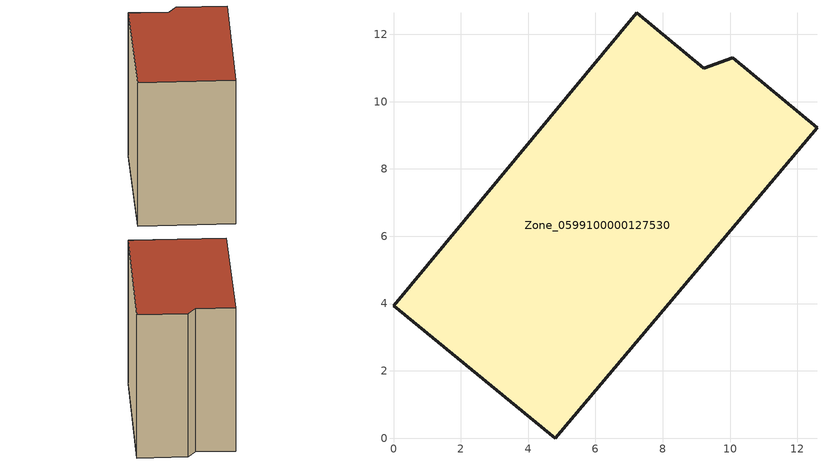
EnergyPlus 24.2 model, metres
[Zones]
Zone_0599100000127530
 floor ground (C_G): 0,3.93 7.23,12.64 9.21,10.99 10.08,11.3 12.58,9.22 4.8,0 z0
 wall outside (C_F): 4.8,0 12.58,9.22 10.08,11.3 9.21,10.99 7.23,12.64 0,3.93 4.8,0 z0:9.8
 roof outside (C_R): 7.23,12.64 0,3.93 4.8,0 12.58,9.22 10.08,11.3 9.21,10.99 z9.8
[BUILDING]
Pand.0599100000127530: North Axis=0; Terrain=City; Loads Convergence Tolerance Value=0.04; Temperature Convergence Tolerance Value=0.4; Solar Distribution=FullExterior; Maximum Number of Warmup Days=25; Minimum Number of Warmup Days=1
[Site:Location]
Rotterdam.The.Hague.AP_ZH_NLD Design_Conditions: Latitude=51.96; Longitude=4.45; Time Zone=1; Elevation=-4.5
[SITE:GROUNDTEMPERATURE:BUILDINGSURFACE]
18, 18, 18, 18, 18, 18, 18, 18, 18, 18, 18, 18
[MATERIAL] Thermal Absorptance=0.9; Solar Absorptance=0.7; Visible Absorptance=0.7
Name | Roughness | Thickness | Conductivity | Density | Specific Heat
G.TI.1946-1964 | MediumSmooth | 0.15 | 1 | 540 | 1210
F.TI.1946-1964 | Rough | 0.3 | 0.857143 | 1920 | 840
R.TI.1946-1964 | MediumRough | 0.2 | 0.277778 | 1500 | 1000
[CONSTRUCTION]
C_G: G.TI.1946-1964
C_F: F.TI.1946-1964
C_R: R.TI.1946-1964
[ZONE]
Zone_0599100000127530: Type=1; Multiplier=1; Ceiling Height=Autocalculate; Volume=Autocalculate; Floor Area=autocalculate; Part of Total Floor Area=Yes
[ZONEINFILTRATION:DESIGNFLOWRATE]
Infil_Zone_0599100000127530: Zone or ZoneList or Space or SpaceList=Zone_0599100000127530; Schedule=AlwaysOn; Design Flow Rate Calculation Method=Flow/Area; Flow Rate per Floor Area=0.003; Constant Term Coefficient=1; Temperature Term Coefficient=0; Velocity Term Coefficient=0; Velocity Squared Term Coefficient=0
[HVACTEMPLATE:ZONE:IDEALLOADSAIRSYSTEM]
Zone_0599100000127530: Maximum Heating Supply Air Temperature=50; Minimum Cooling Supply Air Temperature=13; Maximum Heating Supply Air Humidity Ratio=0.0156; Minimum Cooling Supply Air Humidity Ratio=0.0077; Heating Limit=NoLimit; Cooling Limit=NoLimit; Dehumidification Control Type=ConstantSensibleHeatRatio; Cooling Sensible Heat Ratio=0.7; Dehumidification Setpoint=60; Humidification Control Type=None; Humidification Setpoint=30; Outdoor Air Method=None; Outdoor Air Flow Rate per Person=0.00944; Outdoor Air Flow Rate per Zone Floor Area=0; Outdoor Air Flow Rate per Zone=0; Demand Controlled Ventilation Type=None; Outdoor Air Economizer Type=NoEconomizer; Heat Recovery Type=None; Sensible Heat Recovery Effectiveness=0.7; Latent Heat Recovery Effectiveness=0.65
[ZONECONTROL:THERMOSTAT]
ThermostatControl_Zone_0599100000127530: Zone or ZoneList=Zone_0599100000127530; Control Type Schedule=DualSetpointControlType; Control 1=Thermostat_Zone_0599100000127530; Temperature Difference Between Cutout And Setpoint=0
[THERMOSTATSETPOINT:DUALSETPOINT]
Thermostat_Zone_0599100000127530: Heating Setpoint Temperature Schedule=HeatingSetpoint_Zone_0599100000127530; Cooling Setpoint Temperature Schedule=CoolingSetpoint_Zone_0599100000127530
[SCHEDULE:COMPACT]
HeatingSetpoint_Zone_0599100000127530: Through: 12/31, For: AllDays, Until: 24:00, 21
CoolingSetpoint_Zone_0599100000127530: Through: 12/31, For: AllDays, Until: 24:00, 24
DualSetpointControlType: Through: 12/31, For: AllDays, Until: 24:00, 4
AlwaysOn: Through: 12/31, For: AllDays, Until: 24:00, 1
